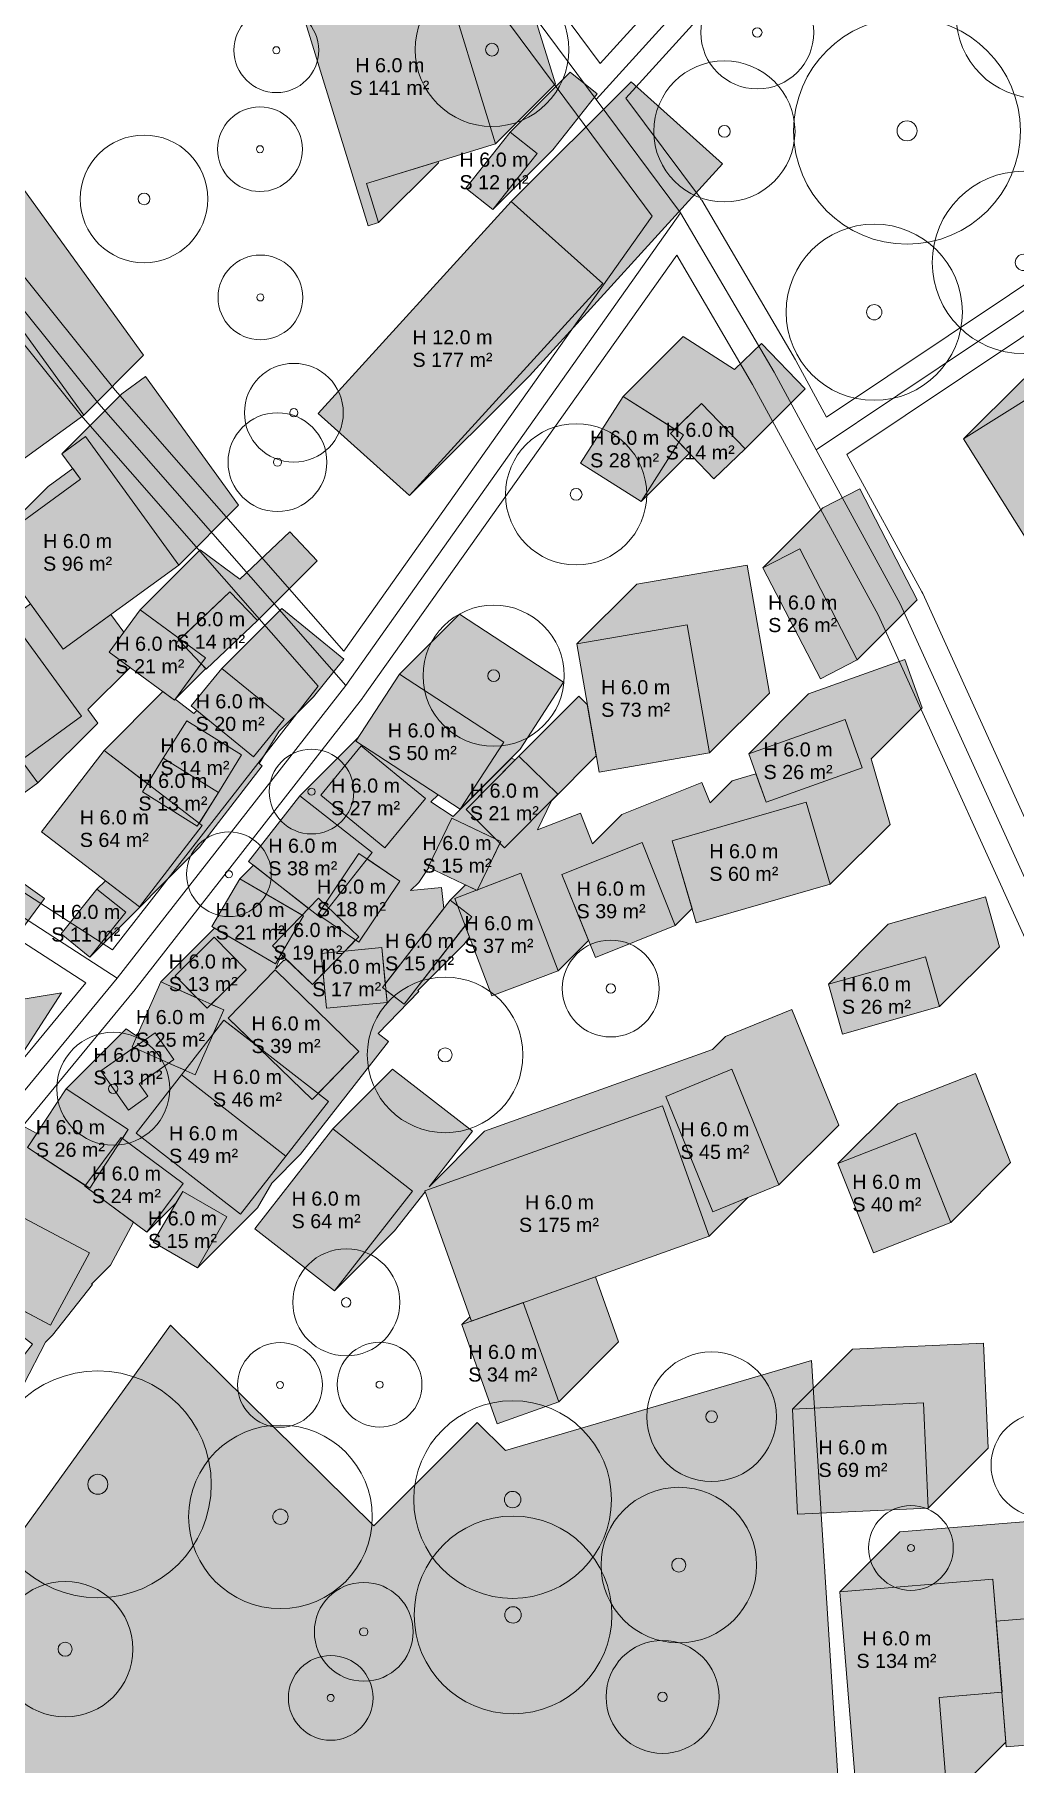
# Model space of a CAD drawing. Header units: metres. Extents: x -4 to 969, y -5 to 964.
# Drawn here: x 183 to 252.4, y 484.3 to 606.7 of the extents above; entities that cross this region are included whole.
import ezdxf

# ---------------------------------------------------------------- set-up
doc = ezdxf.new("R2010")
doc.units = ezdxf.units.M
doc.header["$MEASUREMENT"] = 0
for name, color, linetype, lineweight, true_color in [('TPX_BUILDING_AREAS_TEXT', 7, 'CONTINUOUS', 0, 0x000000), ('TPX_BUILDING_HEIGHTS_TEXT', 7, 'CONTINUOUS', 0, 0x000000), ('TPX_BUILDINGS', 7, 'CONTINUOUS', 0, 0x000000), ('TPX_BUILDINGS_HATCH', 7, 'CONTINUOUS', 0, 0xf0f0f0), ('TPX_BUILDINGS_SHADOWS_HATCH', 7, 'CONTINUOUS', 0, 0x000000), ('TPX_BUILDINGS_SHADOWS_OUTLINES', 7, 'CONTINUOUS', 0, 0x000000), ('TPX_ROADS_AXES', 7, 'CONTINUOUS', 0, 0x323232), ('TPX_ROADS_CONTOURS', 7, 'CONTINUOUS', 0, 0x646464), ('TPX_VEGETATION_GREEN_SPACES', 7, 'CONTINUOUS', 0, 0x58ba48), ('TPX_VEGETATION_GREEN_SPACES_HATCH', 7, 'CONTINUOUS', 0, 0x58ba48), ('TPX_VEGETATION_TREES_INDIVIDUAL', 7, 'CONTINUOUS', 0, 0x136734)]:
    doc.layers.add(name, color=color, linetype=linetype, lineweight=lineweight, true_color=true_color)
doc.styles.add('TPX_TEXTE', font='arial.ttf')

# ---------------------------------------------------------------- blocks, each defined once
blk = doc.blocks.new('TREETR005_CR065')
at = {"layer": 'TPX_VEGETATION_TREES_INDIVIDUAL'}
for radius in [6.5, 0.542]:
    blk.add_circle((0, 0, 0.04), radius, dxfattribs=at)
blk = doc.blocks.new('TREETR007_CR080')
at = {"layer": 'TPX_VEGETATION_TREES_INDIVIDUAL'}
for radius in [8.03, 0.708]:
    blk.add_circle((0, 0, 0.04), radius, dxfattribs=at)
blk = doc.blocks.new('TREETR003_CR040')
at = {"layer": 'TPX_VEGETATION_TREES_INDIVIDUAL'}
for radius in [4, 0.333]:
    blk.add_circle((0, 0, 0.04), radius, dxfattribs=at)
blk = doc.blocks.new('TREETR004_CR046')
at = {"layer": 'TPX_VEGETATION_TREES_INDIVIDUAL'}
for radius in [4.59, 0.417]:
    blk.add_circle((0, 0, 0.04), radius, dxfattribs=at)
blk = doc.blocks.new('TREETR006_CR059')
at = {"layer": 'TPX_VEGETATION_TREES_INDIVIDUAL'}
for radius in [5.9, 0.583]:
    blk.add_circle((0, 0, 0.04), radius, dxfattribs=at)
blk = doc.blocks.new('TREETR003_CR030')
at = {"layer": 'TPX_VEGETATION_TREES_INDIVIDUAL'}
for radius in [3, 0.25]:
    blk.add_circle((0, 0, 0.04), radius, dxfattribs=at)
blk = doc.blocks.new('TREETR003_CR034')
at = {"layer": 'TPX_VEGETATION_TREES_INDIVIDUAL'}
for radius in [3.43, 0.333]:
    blk.add_circle((0, 0, 0.04), radius, dxfattribs=at)
blk = doc.blocks.new('TREETR003_CR038')
at = {"layer": 'TPX_VEGETATION_TREES_INDIVIDUAL'}
for radius in [3.79, 0.333]:
    blk.add_circle((0, 0, 0.04), radius, dxfattribs=at)
blk = doc.blocks.new('TREETR004_CR037')
at = {"layer": 'TPX_VEGETATION_TREES_INDIVIDUAL'}
for radius in [3.71, 0.375]:
    blk.add_circle((0, 0, 0.04), radius, dxfattribs=at)
blk = doc.blocks.new('TREETR005_CR048')
at = {"layer": 'TPX_VEGETATION_TREES_INDIVIDUAL'}
for radius in [4.8, 0.5]:
    blk.add_circle((0, 0, 0.04), radius, dxfattribs=at)
blk = doc.blocks.new('TREETR003_CR035')
at = {"layer": 'TPX_VEGETATION_TREES_INDIVIDUAL'}
for radius in [3.5, 0.292]:
    blk.add_circle((0, 0, 0.04), radius, dxfattribs=at)
blk = doc.blocks.new('TREETR005_CR062')
at = {"layer": 'TPX_VEGETATION_TREES_INDIVIDUAL'}
for radius in [6.24, 0.542]:
    blk.add_circle((0, 0, 0.04), radius, dxfattribs=at)
blk = doc.blocks.new('TREETR006_CR070')
at = {"layer": 'TPX_VEGETATION_TREES_INDIVIDUAL'}
for radius in [7, 0.583]:
    blk.add_circle((0, 0, 0.04), radius, dxfattribs=at)
blk = doc.blocks.new('TREETR006_CR065')
at = {"layer": 'TPX_VEGETATION_TREES_INDIVIDUAL'}
for radius in [6.46, 0.583]:
    blk.add_circle((0, 0, 0.04), radius, dxfattribs=at)
blk = doc.blocks.new('TREETR005_CR054')
at = {"layer": 'TPX_VEGETATION_TREES_INDIVIDUAL'}
for radius in [5.44, 0.458]:
    blk.add_circle((0, 0, 0.04), radius, dxfattribs=at)
blk = doc.blocks.new('TREETR005_CR055')
at = {"layer": 'TPX_VEGETATION_TREES_INDIVIDUAL'}
for radius in [5.51, 0.5]:
    blk.add_circle((0, 0, 0.04), radius, dxfattribs=at)
blk = doc.blocks.new('TREETR004_CR050')
at = {"layer": 'TPX_VEGETATION_TREES_INDIVIDUAL'}
for radius in [5, 0.417]:
    blk.add_circle((0, 0, 0.04), radius, dxfattribs=at)
blk = doc.blocks.new('TREETR004_CR045')
at = {"layer": 'TPX_VEGETATION_TREES_INDIVIDUAL'}
for radius in [4.52, 0.417]:
    blk.add_circle((0, 0, 0.04), radius, dxfattribs=at)

msp = doc.modelspace()

# ---------------------------------------------------------------- hatches: boundary and pattern name
at = {"layer": 'TPX_BUILDINGS_HATCH'}
for points in [[(211.72, 611.86), (201.84, 608.82), (206.64, 593.18), (207.39, 593.41), (206.54, 596.18), (215.67, 598.99), (211.72, 611.86)], [(216.71, 599.82), (213.57, 595.85), (215.48, 594.33), (218.63, 598.3), (216.71, 599.82)], [(216.79, 594.91), (203.11, 579.89), (209.59, 574.08), (223.27, 589.1), (216.79, 594.91)], [(177.45, 592.29), (167.5, 585.08), (172.16, 578.66), (173.81, 579.86), (178.22, 573.77), (186.51, 579.78), (177.45, 592.29)], [(261.64, 586.11), (248.81, 578.09), (256.15, 566.38), (268.98, 574.54), (261.64, 586.11)], [(224.7, 581.09), (221.7, 576.37), (225.98, 573.66), (228.98, 578.38), (224.7, 581.09)], [(230.26, 580.59), (228.05, 578.47), (231.14, 575.27), (233.34, 577.38), (230.26, 580.59)], [(186.28, 575.23), (179.76, 570.48), (185.06, 563.2), (193.24, 569.15), (186.64, 578.26), (184.96, 577.04), (186.28, 575.23)], [(237.22, 570.31), (234.61, 568.96), (238.69, 561.1), (241.29, 562.44), (237.22, 570.31)], [(196.86, 567.26), (193.25, 563.82), (195.19, 561.78), (198.81, 565.22), (196.86, 567.26)], [(190.51, 565.97), (188.32, 562.98), (192.93, 559.59), (195.13, 562.58), (190.51, 565.97)], [(181.86, 564.61), (171.77, 557.27), (177.43, 549.48), (183.25, 553.72), (182.07, 555.34), (186.34, 558.45), (181.86, 564.61)], [(229.25, 564.91), (221.42, 563.56), (223, 554.49), (230.83, 555.84), (229.25, 564.91)], [(196.29, 561.83), (194.11, 559.17), (198.54, 555.57), (200.7, 558.24), (196.29, 561.83)], [(208.87, 561.42), (205.77, 556.67), (213.17, 551.86), (216.25, 556.61), (208.87, 561.42)], [(193.8, 558.12), (192.14, 555.46), (196.05, 553.04), (197.69, 555.7), (193.8, 558.12)], [(240.42, 558.22), (233.6, 555.78), (234.83, 552.35), (241.64, 554.79), (240.42, 558.22)], [(187.95, 556.02), (183.52, 550.26), (190.46, 544.93), (194.89, 550.69), (187.95, 556.02)], [(206.15, 556.35), (203.29, 552.84), (207.84, 549.11), (210.71, 552.62), (206.15, 556.35)], [(192.14, 555.46), (190.66, 553.08), (194.55, 550.65), (196.05, 553.04), (192.14, 555.46)], [(217.33, 555.62), (213.58, 551.83), (216.31, 549.13), (220.08, 552.91), (217.33, 555.62)], [(201.81, 552.8), (198.17, 548.15), (203.3, 544.15), (206.93, 548.8), (201.81, 552.8)], [(237.68, 552.35), (228.19, 549.62), (229.88, 543.81), (239.38, 546.54), (237.68, 552.35)], [(212.57, 551.23), (210.91, 547.75), (214.38, 546.09), (216.04, 549.57), (212.57, 551.23)], [(205.99, 548.72), (203.08, 544.39), (206, 542.43), (208.9, 546.76), (205.99, 548.72)], [(226.05, 549.5), (220.37, 547.24), (222.74, 541.35), (228.39, 543.62), (226.05, 549.5)], [(197.56, 546.93), (195.58, 543.54), (200.09, 540.9), (202.07, 544.3), (197.56, 546.93)], [(217.46, 547.33), (212.78, 545.52), (215.42, 538.64), (220.11, 540.41), (217.46, 547.33)], [(187.44, 546.18), (184.91, 543.03), (186.93, 541.37), (189.48, 544.55), (187.44, 546.18)], [(203.13, 545.56), (199.87, 542.18), (202.7, 539.43), (205.98, 542.82), (203.13, 545.56)], [(212.46, 545.41), (207.66, 539.23), (209.19, 538.04), (214, 544.22), (212.46, 545.41)], [(195.75, 542.78), (192.98, 540.06), (195.26, 537.76), (198.02, 540.47), (195.75, 542.78)], [(207.61, 542.07), (203.33, 541.64), (203.71, 537.75), (207.99, 538.17), (207.61, 542.07)], [(246.11, 541.4), (239.24, 539.46), (240.24, 535.91), (247.11, 537.87), (246.11, 541.4)], [(200.06, 540.47), (196.74, 537.06), (202.68, 531.29), (206, 534.69), (200.06, 540.47)], [(191.98, 539.63), (189.93, 535.01), (194.4, 533.04), (196.43, 537.64), (191.98, 539.63)], [(196.44, 536.91), (193.43, 533.03), (200.83, 527.28), (203.84, 531.16), (196.44, 536.91)], [(191.56, 536.02), (187.71, 533.33), (189.67, 530.54), (191.06, 531.52), (190.43, 532.41), (192.88, 534.13), (191.56, 536.02)], [(193.43, 533.03), (190.22, 528.91), (197.62, 523.17), (200.83, 527.28), (193.43, 533.03)], [(232.41, 533.43), (227.72, 531.51), (231.05, 523.34), (235.74, 525.24), (232.41, 533.43)], [(185.26, 532.05), (182.53, 527.89), (186.93, 525), (189.66, 529.16), (185.26, 532.05)], [(227.49, 530.84), (210.66, 524.81), (213.96, 515.58), (230.81, 521.61), (227.49, 530.84)], [(204.14, 529.21), (198.62, 522.14), (204.27, 517.73), (209.79, 524.8), (204.14, 529.21)], [(189.15, 528.6), (186.59, 525.16), (190.98, 521.89), (193.55, 525.34), (189.15, 528.6)], [(245.4, 528.9), (239.92, 526.75), (242.44, 520.43), (247.91, 522.58), (245.4, 528.9)], [(177.55, 525.39), (174.8, 520.27), (184.16, 515.31), (186.91, 520.43), (177.55, 525.39)], [(193.52, 524.78), (191.42, 521.18), (194.56, 519.36), (196.65, 522.99), (193.52, 524.78)], [(217.63, 516.9), (213.28, 515.34), (215.79, 508.32), (220.15, 509.88), (217.63, 516.9)], [(245.97, 509.8), (236.7, 509.35), (237.05, 501.91), (246.32, 502.35), (245.97, 509.8)], [(250.88, 497.3), (240.05, 496.41), (241.3, 481.1), (247.68, 481.63), (247.08, 488.94), (251.54, 489.3), (250.88, 497.3)], [(262.05, 495.23), (251.13, 494.33), (251.84, 485.43), (262.77, 486.33), (262.05, 495.23)]]:
    msp.add_hatch(color=256, dxfattribs=at).paths.add_polyline_path(points)
at = {"layer": 'TPX_BUILDINGS_SHADOWS_HATCH'}
for points in [[(206.08, 613.06), (201.84, 608.82), (211.72, 611.86), (215.67, 598.99), (219.92, 603.23), (217.85, 609.95), (213.71, 615.41), (206.08, 613.06)], [(218.63, 598.3), (215.48, 594.33), (219.72, 598.57), (222.87, 602.54), (220.95, 604.06), (216.71, 599.82), (218.63, 598.3)], [(217.66, 582.94), (209.59, 574.08), (218.07, 582.56), (231.75, 597.58), (225.28, 603.39), (216.79, 594.91), (223.27, 589.1), (217.66, 582.94)], [(156.95, 588.69), (152.7, 584.44), (161.54, 590.86), (166.35, 584.24), (157.51, 577.83), (157.48, 577.87), (157.08, 577.47), (161.56, 580.72), (166.98, 584.66), (172.12, 577.61), (166.69, 573.66), (162.24, 570.42), (172.31, 577.74), (177.02, 571.26), (181.26, 575.51), (181.04, 575.81), (178.22, 573.77), (173.81, 579.86), (172.16, 578.66), (167.52, 585.05), (167.18, 584.81), (162.76, 590.87), (167.45, 594.28), (171.2, 589.13), (167.61, 594.22), (173.06, 598.05), (177.22, 592.12), (177.45, 592.29), (186.51, 579.78), (190.75, 584.03), (181.69, 596.53), (181.46, 596.36), (177.3, 602.29), (171.86, 598.46), (171.79, 598.39), (171.69, 598.53), (167, 595.12), (166.29, 594.41), (165.79, 595.1), (156.95, 588.69)], [(210.86, 597.51), (206.54, 596.18), (207.39, 593.41), (211.63, 597.65), (211.6, 597.74), (210.86, 597.51)], [(253.06, 582.33), (248.81, 578.09), (261.64, 586.11), (268.98, 574.54), (273.23, 578.78), (265.88, 590.35), (253.06, 582.33)], [(228.95, 585.33), (224.7, 581.09), (228.36, 578.77), (230.26, 580.59), (233.34, 577.38), (237.59, 581.63), (234.5, 584.84), (232.6, 583.01), (228.95, 585.33)], [(189.21, 581.28), (184.96, 577.04), (186.64, 578.26), (193.24, 569.15), (197.48, 573.4), (190.88, 582.5), (189.21, 581.28)], [(228.65, 577.85), (225.98, 573.66), (229.4, 577.07), (228.65, 577.85)], [(184, 574.72), (179.76, 570.48), (186.28, 575.23), (185.73, 575.98), (184, 574.72)], [(238.86, 573.2), (234.61, 568.96), (237.22, 570.31), (241.29, 562.44), (245.53, 566.69), (241.46, 574.55), (238.86, 573.2)], [(194.76, 570.22), (190.51, 565.97), (193.33, 563.9), (196.86, 567.26), (198.81, 565.22), (203.05, 569.46), (201.1, 571.5), (197.57, 568.15), (194.76, 570.22)], [(225.67, 567.8), (221.42, 563.56), (229.25, 564.91), (230.83, 555.84), (235.07, 560.08), (233.49, 569.15), (225.67, 567.8)], [(176.01, 561.52), (171.77, 557.27), (181.86, 564.61), (186.34, 558.45), (182.07, 555.34), (183.25, 553.72), (187.5, 557.96), (186.8, 558.91), (189.79, 561.9), (188.32, 562.98), (189.35, 564.39), (188.43, 565.65), (185.06, 563.2), (182.73, 566.4), (176.01, 561.52)], [(189.48, 544.55), (186.93, 541.37), (191.17, 545.61), (191.26, 545.72), (194.71, 549.17), (199.14, 554.93), (198.93, 555.1), (200.35, 557.38), (202.78, 559.81), (204.94, 562.48), (200.53, 566.07), (196.29, 561.83), (200.7, 558.24), (198.54, 555.57), (194.52, 558.84), (194.31, 558.64), (192.99, 559.65), (195.16, 561.82), (194.83, 562.16), (192.93, 559.59), (192.11, 560.19), (187.95, 556.02), (191.02, 553.66), (192.14, 555.46), (193.8, 558.12), (197.69, 555.7), (196.05, 553.04), (194.68, 550.85), (194.89, 550.69), (190.46, 544.93), (188.04, 546.79), (187.44, 546.18), (189.48, 544.55)], [(213.11, 565.67), (208.87, 561.42), (216.25, 556.61), (213.17, 551.86), (217.41, 556.1), (220.49, 560.86), (213.11, 565.67)], [(215.08, 547.56), (214.4, 546.15), (217.46, 547.33), (220.11, 540.41), (222.26, 542.56), (220.37, 547.24), (226.05, 549.5), (228.39, 543.62), (229.59, 544.82), (228.19, 549.62), (237.68, 552.35), (239.38, 546.54), (243.62, 550.78), (242.27, 555.42), (245.88, 559.04), (244.66, 562.46), (237.84, 560.02), (233.6, 555.78), (240.42, 558.22), (241.64, 554.79), (234.83, 552.35), (234.11, 554.35), (232.43, 553.87), (230.87, 552.3), (230.29, 553.74), (224.62, 551.48), (222.54, 549.4), (221.7, 551.57), (218.65, 550.39), (219.64, 552.46), (222.8, 555.63), (222.17, 559.27), (221.57, 559.86), (217.33, 555.62), (220.08, 552.91), (216.31, 549.13), (215.98, 549.45), (215.08, 547.56)], [(179.06, 548.86), (174.82, 544.62), (179.48, 541.29), (176.76, 537.6), (181.01, 541.85), (183.72, 545.54), (179.06, 548.86)], [(198.52, 547.88), (197.56, 546.93), (201.97, 544.36), (202.42, 544.83), (198.52, 547.88)], [(213.54, 546.49), (212.46, 545.41), (212.97, 545.02), (212.78, 545.52), (214.32, 546.12), (213.54, 546.49)], [(243.48, 543.7), (239.24, 539.46), (246.11, 541.4), (247.11, 537.87), (251.35, 542.11), (250.36, 545.65), (243.48, 543.7)], [(189.51, 536.3), (185.26, 532.05), (189.66, 529.16), (189.25, 528.53), (193.55, 525.34), (190.98, 521.89), (193.03, 523.94), (193.52, 524.78), (196.65, 522.99), (194.56, 519.36), (198.81, 523.61), (199.82, 525.36), (201.86, 527.41), (205.07, 531.52), (208.08, 535.4), (207.35, 535.97), (210.24, 538.93), (210.16, 539.01), (213.43, 542.28), (213.83, 542.79), (213.52, 543.6), (209.19, 538.04), (207.91, 539.04), (207.99, 538.17), (203.71, 537.75), (203.47, 540.23), (202.7, 539.43), (200.83, 541.24), (200.72, 541.13), (200.69, 541.15), (200.08, 540.55), (200.36, 541.17), (200.63, 541.44), (200.49, 541.58), (200.09, 540.9), (195.78, 543.42), (191.98, 539.63), (194.54, 538.48), (192.98, 540.06), (195.75, 542.78), (198.02, 540.47), (195.54, 538.03), (196.43, 537.64), (195.66, 535.9), (196.44, 536.91), (198.71, 535.14), (196.74, 537.06), (200.06, 540.47), (206, 534.69), (203.11, 531.72), (203.84, 531.16), (200.83, 527.28), (197.62, 523.17), (190.22, 528.91), (193.43, 533.03), (193.69, 533.36), (192.51, 533.87), (190.43, 532.41), (191.06, 531.52), (189.67, 530.54), (187.71, 533.33), (190.04, 534.96), (189.93, 535.01), (190.36, 535.98), (190.21, 535.83), (189.51, 536.3)], [(208.38, 533.45), (204.14, 529.21), (209.79, 524.8), (204.27, 517.73), (208.51, 521.98), (210.68, 524.75), (210.66, 524.81), (227.49, 530.84), (230.81, 521.61), (233.54, 524.35), (231.05, 523.34), (227.72, 531.51), (232.41, 533.43), (235.74, 525.24), (239.99, 529.48), (236.66, 537.67), (231.96, 535.75), (231.04, 534.83), (214.9, 529.05), (210.96, 525.11), (214.04, 529.05), (208.38, 533.45)], [(244.17, 530.99), (239.92, 526.75), (245.4, 528.9), (247.91, 522.58), (252.15, 526.82), (249.65, 533.14), (244.17, 530.99)], [(175.95, 519.66), (175.78, 519.49), (182.87, 513.95), (180.06, 510.34), (177.38, 512.43), (177.08, 511.91), (179.88, 510.48), (178.03, 506.88), (182.27, 511.12), (183.8, 514.09), (184.3, 514.59), (187.12, 518.19), (187.07, 518.22), (188.4, 519.55), (190.03, 522.59), (186.59, 525.16), (186.62, 525.2), (182.53, 527.89), (183.19, 528.89), (181.8, 529.63), (177.55, 525.39), (186.91, 520.43), (184.16, 515.31), (175.95, 519.66)], [(213.84, 515.9), (213.28, 515.34), (217.63, 516.9), (220.15, 509.88), (224.39, 514.12), (222.74, 518.73), (213.96, 515.58), (213.84, 515.9)], [(240.94, 513.6), (236.7, 509.35), (245.97, 509.8), (246.32, 502.35), (250.56, 506.59), (250.22, 514.04), (240.94, 513.6)], [(244.3, 500.66), (240.05, 496.41), (250.88, 497.3), (251.36, 491.52), (251.13, 494.33), (262.05, 495.23), (262.77, 486.33), (267.01, 490.57), (266.29, 499.47), (255.37, 498.58), (255.37, 498.57), (255.12, 501.54), (244.3, 500.66)], [(251.53, 489.3), (247.08, 488.94), (247.68, 481.63), (251.82, 485.76), (251.53, 489.3)]]:
    msp.add_hatch(color=256, dxfattribs=at).paths.add_polyline_path(points)
h = msp.add_hatch(color=256, dxfattribs=at)
h.paths.add_polyline_path([(141.92, 562.68), (137.68, 558.44), (143.15, 562.09), (147.37, 555.84), (141.92, 552.2), (143.03, 543.98), (144.02, 544.97), (142.14, 551.47), (146.76, 552.79), (148.78, 545.77), (147.16, 545.31), (144.16, 542.31), (150.92, 545.45), (153.68, 539.56), (151.99, 538.77), (150.08, 536.87), (155.08, 537.69), (156.25, 530.58), (151.87, 529.86), (157.72, 530.5), (157.71, 530.59), (163.89, 531.35), (164.31, 527.99), (164.17, 527.98), (166.07, 525.27), (161.65, 522.17), (159.56, 525.14), (163.5, 527.89), (162.15, 527.73), (159.65, 525.23), (158.54, 524.21), (154.3, 519.97), (158.34, 523.66), (159.77, 522.11), (160.76, 523.01), (164.64, 518.75), (165.23, 519.34), (163.93, 520.81), (173.26, 529.02), (173.9, 528.29), (173.64, 529.87), (172.04, 528.46), (173.62, 530.04), (173.07, 533.35), (180.7, 534.6), (176.6, 528.28), (174.25, 527.9), (175.71, 526.24), (179.95, 530.49), (179.42, 531.1), (180.85, 532.52), (184.94, 538.84), (177.32, 537.59), (175.47, 535.74), (173.51, 536.27), (171.74, 534.51), (170.65, 535.34), (168.44, 533.12), (168.13, 535.6), (167.75, 535.55), (168.31, 536.1), (167.24, 542.55), (162.81, 541.48), (161.58, 546.62), (166.74, 547.85), (167.97, 542.72), (172.21, 546.96), (170.98, 552.09), (165.82, 550.86), (165.81, 550.85), (165.68, 551.42), (162.44, 550.68), (164.2, 552.44), (161.49, 556.9), (158.98, 555.36), (161.38, 557.76), (159.33, 562.14), (157.84, 561.45), (153.64, 558.39), (151.45, 556.2), (155.09, 557.9), (157.14, 553.52), (156.42, 553.18), (153.76, 550.52), (157.25, 552.65), (159.96, 548.19), (158.77, 547.47), (157.6, 546.3), (161.44, 547.18), (162.97, 540.56), (159.13, 539.68), (158.63, 541.82), (155.41, 541.29), (157.93, 543.81), (156.78, 546.25), (156.48, 546.07), (154.47, 549.37), (150.57, 547.56), (153.03, 550.02), (151, 557.03), (147.59, 556.06), (151.46, 559.93), (147.91, 564.81), (157.56, 571.84), (162.6, 564.91), (164.69, 567), (162.22, 570.4), (159.37, 574.32), (152.15, 569.06), (148.21, 565.12), (147.39, 566.33), (141.92, 562.68)])
h.paths.add_polyline_path([(156.14, 538.07), (158.69, 538.51), (159.93, 531.47), (157.38, 531.02), (156.14, 538.07)], flags=16)
h.paths.add_polyline_path([(159.25, 538.37), (162.88, 538.97), (164.06, 531.86), (160.42, 531.27), (159.25, 538.37)], flags=16)
h.paths.add_polyline_path([(164.77, 528.97), (166.41, 531.09), (168.57, 529.45), (169.27, 532.03), (172.69, 531.1), (171.93, 528.35), (171.91, 528.35), (168.17, 525.06), (167.56, 524.44), (166.45, 525.66), (167.6, 526.8), (164.77, 528.97)], flags=16)
h = msp.add_hatch(color=256, dxfattribs=at)
h.paths.add_polyline_path([(205.95, 556.94), (201.81, 552.8), (206.93, 548.8), (206.57, 548.33), (208.9, 546.76), (206, 542.43), (205.76, 542.59), (205, 541.81), (207.61, 542.07), (207.86, 539.49), (212, 544.82), (211.85, 546.31), (209.66, 546.09), (210.24, 546.67), (210.95, 547.73), (210.91, 547.75), (212.57, 551.23), (215.69, 549.74), (213.58, 551.83), (217.06, 555.35), (216.81, 555.47), (212.66, 551.33), (211.1, 552.38), (211.6, 552.88), (205.77, 556.67), (205.95, 556.94)])
h.paths.add_polyline_path([(203.29, 552.84), (206.15, 556.35), (210.71, 552.62), (207.84, 549.11), (203.29, 552.84)], flags=16)
at = {"layer": 'TPX_VEGETATION_GREEN_SPACES_HATCH'}
msp.add_hatch(color=256, dxfattribs=at).paths.add_polyline_path([(145.57, 452.92), (128.62, 439.12), (129.12, 437.22), (171.32, 451.96), (203.15, 459.64), (209.53, 447.73), (215.9, 435.81), (240.26, 439.2), (238.23, 447.81), (226.22, 446.12), (221.84, 461.02), (213.83, 461), (211.14, 468.62), (241.16, 472.69), (240.14, 479.64), (238.8, 500.8), (238.05, 512.79), (216.37, 506.43), (214.36, 508.41), (207.05, 501.1), (192.66, 515.31), (170.39, 484.42), (175.07, 479.79), (170.08, 474.47), (167.74, 476.45), (159.15, 465.68), (148.78, 456.72), (145.57, 452.92)])

# ---------------------------------------------------------------- linework, layer by layer
at = {"layer": 'TPX_BUILDINGS', "elevation": 0.04}
for points in [[(211.72, 611.86), (201.84, 608.82), (206.64, 593.18), (207.39, 593.41), (206.54, 596.18), (215.67, 598.99)], [(216.71, 599.82), (213.57, 595.85), (215.48, 594.33), (218.63, 598.3)], [(216.79, 594.91), (203.11, 579.89), (209.59, 574.08), (223.27, 589.1)], [(177.45, 592.29), (167.5, 585.08), (172.16, 578.66), (173.81, 579.86), (178.22, 573.77), (186.51, 579.78)], [(261.64, 586.11), (248.81, 578.09), (256.15, 566.38), (268.98, 574.54)], [(224.7, 581.09), (221.7, 576.37), (225.98, 573.66), (228.98, 578.38)], [(230.26, 580.59), (228.05, 578.47), (231.14, 575.27), (233.34, 577.38)], [(186.28, 575.23), (179.76, 570.48), (185.06, 563.2), (193.24, 569.15), (186.64, 578.26), (184.96, 577.04)], [(237.22, 570.31), (234.61, 568.96), (238.69, 561.1), (241.29, 562.44)], [(196.86, 567.26), (193.25, 563.82), (195.19, 561.78), (198.81, 565.22)], [(190.51, 565.97), (188.32, 562.98), (192.93, 559.59), (195.13, 562.58)], [(181.86, 564.61), (171.77, 557.27), (177.43, 549.48), (183.25, 553.72), (182.07, 555.34), (186.34, 558.45)], [(229.25, 564.91), (221.42, 563.56), (223, 554.49), (230.83, 555.84)], [(196.29, 561.83), (194.11, 559.17), (198.54, 555.57), (200.7, 558.24)], [(208.87, 561.42), (205.77, 556.67), (213.17, 551.86), (216.25, 556.61)], [(193.8, 558.12), (192.14, 555.46), (196.05, 553.04), (197.69, 555.7)], [(240.42, 558.22), (233.6, 555.78), (234.83, 552.35), (241.64, 554.79)], [(187.95, 556.02), (183.52, 550.26), (190.46, 544.93), (194.89, 550.69)], [(206.15, 556.35), (203.29, 552.84), (207.84, 549.11), (210.71, 552.62)], [(192.14, 555.46), (190.66, 553.08), (194.55, 550.65), (196.05, 553.04)], [(217.33, 555.62), (213.58, 551.83), (216.31, 549.13), (220.08, 552.91)], [(201.81, 552.8), (198.17, 548.15), (203.3, 544.15), (206.93, 548.8)], [(237.68, 552.35), (228.19, 549.62), (229.88, 543.81), (239.38, 546.54)], [(212.57, 551.23), (210.91, 547.75), (214.38, 546.09), (216.04, 549.57)], [(205.99, 548.72), (203.08, 544.39), (206, 542.43), (208.9, 546.76)], [(226.05, 549.5), (220.37, 547.24), (222.74, 541.35), (228.39, 543.62)], [(197.56, 546.93), (195.58, 543.54), (200.09, 540.9), (202.07, 544.3)], [(217.46, 547.33), (212.78, 545.52), (215.42, 538.64), (220.11, 540.41)], [(187.44, 546.18), (184.91, 543.03), (186.93, 541.37), (189.48, 544.55)], [(203.13, 545.56), (199.87, 542.18), (202.7, 539.43), (205.98, 542.82)], [(212.46, 545.41), (207.66, 539.23), (209.19, 538.04), (214, 544.22)], [(195.75, 542.78), (192.98, 540.06), (195.26, 537.76), (198.02, 540.47)], [(207.61, 542.07), (203.33, 541.64), (203.71, 537.75), (207.99, 538.17)], [(246.11, 541.4), (239.24, 539.46), (240.24, 535.91), (247.11, 537.87)], [(200.06, 540.47), (196.74, 537.06), (202.68, 531.29), (206, 534.69)], [(191.98, 539.63), (189.93, 535.01), (194.4, 533.04), (196.43, 537.64)], [(196.44, 536.91), (193.43, 533.03), (200.83, 527.28), (203.84, 531.16)], [(191.56, 536.02), (187.71, 533.33), (189.67, 530.54), (191.06, 531.52), (190.43, 532.41), (192.88, 534.13)], [(193.43, 533.03), (190.22, 528.91), (197.62, 523.17), (200.83, 527.28)], [(232.41, 533.43), (227.72, 531.51), (231.05, 523.34), (235.74, 525.24)], [(185.26, 532.05), (182.53, 527.89), (186.93, 525), (189.66, 529.16)], [(227.49, 530.84), (210.66, 524.81), (213.96, 515.58), (230.81, 521.61)], [(204.14, 529.21), (198.62, 522.14), (204.27, 517.73), (209.79, 524.8)], [(189.15, 528.6), (186.59, 525.16), (190.98, 521.89), (193.55, 525.34)], [(245.4, 528.9), (239.92, 526.75), (242.44, 520.43), (247.91, 522.58)], [(177.55, 525.39), (174.8, 520.27), (184.16, 515.31), (186.91, 520.43)], [(193.52, 524.78), (191.42, 521.18), (194.56, 519.36), (196.65, 522.99)], [(217.63, 516.9), (213.28, 515.34), (215.79, 508.32), (220.15, 509.88)], [(245.97, 509.8), (236.7, 509.35), (237.05, 501.91), (246.32, 502.35)], [(250.88, 497.3), (240.05, 496.41), (241.3, 481.1), (247.68, 481.63), (247.08, 488.94), (251.54, 489.3)], [(262.05, 495.23), (251.13, 494.33), (251.84, 485.43), (262.77, 486.33)]]:
    msp.add_lwpolyline(points, close=True, dxfattribs=at)
at = {"layer": 'TPX_BUILDINGS_SHADOWS_OUTLINES', "elevation": 0.04}
for points in [[(206.08, 613.06), (201.84, 608.82), (211.72, 611.86), (215.67, 598.99), (219.92, 603.23), (217.85, 609.95), (213.71, 615.41)], [(218.63, 598.3), (215.48, 594.33), (219.72, 598.57), (222.87, 602.54), (220.95, 604.06), (216.71, 599.82)], [(217.66, 582.94), (209.59, 574.08), (218.07, 582.56), (231.75, 597.58), (225.28, 603.39), (216.79, 594.91), (223.27, 589.1)], [(210.86, 597.51), (206.54, 596.18), (207.39, 593.41), (211.63, 597.65), (211.6, 597.74)], [(253.06, 582.33), (248.81, 578.09), (261.64, 586.11), (268.98, 574.54), (273.23, 578.78), (265.88, 590.35)], [(228.95, 585.33), (224.7, 581.09), (228.36, 578.77), (230.26, 580.59), (233.34, 577.38), (237.59, 581.63), (234.5, 584.84), (232.6, 583.01)], [(189.21, 581.28), (184.96, 577.04), (186.64, 578.26), (193.24, 569.15), (197.48, 573.4), (190.88, 582.5)], [(228.65, 577.85), (225.98, 573.66), (229.4, 577.07)], [(184, 574.72), (179.76, 570.48), (186.28, 575.23), (185.73, 575.98)], [(238.86, 573.2), (234.61, 568.96), (237.22, 570.31), (241.29, 562.44), (245.53, 566.69), (241.46, 574.55)], [(194.76, 570.22), (190.51, 565.97), (193.33, 563.9), (196.86, 567.26), (198.81, 565.22), (203.05, 569.46), (201.1, 571.5), (197.57, 568.15)], [(225.67, 567.8), (221.42, 563.56), (229.25, 564.91), (230.83, 555.84), (235.07, 560.08), (233.49, 569.15)], [(176.01, 561.52), (171.77, 557.27), (181.86, 564.61), (186.34, 558.45), (182.07, 555.34), (183.25, 553.72), (187.5, 557.96), (186.8, 558.91), (189.79, 561.9), (188.32, 562.98), (189.35, 564.39), (188.43, 565.65), (185.06, 563.2), (182.73, 566.4)], [(189.48, 544.55), (186.93, 541.37), (191.17, 545.61), (191.26, 545.72), (194.71, 549.17), (199.14, 554.93), (198.93, 555.1), (200.35, 557.38), (202.78, 559.81), (204.94, 562.48), (200.53, 566.07), (196.29, 561.83), (200.7, 558.24), (198.54, 555.57), (194.52, 558.84), (194.31, 558.64), (192.99, 559.65), (195.16, 561.82), (194.83, 562.16), (192.93, 559.59), (192.11, 560.19), (187.95, 556.02), (191.02, 553.66), (192.14, 555.46), (193.8, 558.12), (197.69, 555.7), (196.05, 553.04), (194.68, 550.85), (194.89, 550.69), (190.46, 544.93), (188.04, 546.79), (187.44, 546.18)], [(213.11, 565.67), (208.87, 561.42), (216.25, 556.61), (213.17, 551.86), (217.41, 556.1), (220.49, 560.86)], [(215.08, 547.56), (214.4, 546.15), (217.46, 547.33), (220.11, 540.41), (222.26, 542.56), (220.37, 547.24), (226.05, 549.5), (228.39, 543.62), (229.59, 544.82), (228.19, 549.62), (237.68, 552.35), (239.38, 546.54), (243.62, 550.78), (242.27, 555.42), (245.88, 559.04), (244.66, 562.46), (237.84, 560.02), (233.6, 555.78), (240.42, 558.22), (241.64, 554.79), (234.83, 552.35), (234.11, 554.35), (232.43, 553.87), (230.87, 552.3), (230.29, 553.74), (224.62, 551.48), (222.54, 549.4), (221.7, 551.57), (218.65, 550.39), (219.64, 552.46), (222.8, 555.63), (222.17, 559.27), (221.57, 559.86), (217.33, 555.62), (220.08, 552.91), (216.31, 549.13), (215.98, 549.45)], [(205.95, 556.94), (201.81, 552.8), (206.93, 548.8), (206.57, 548.33), (208.9, 546.76), (206, 542.43), (205.76, 542.59), (205, 541.81), (207.61, 542.07), (207.86, 539.49), (212, 544.82), (211.85, 546.31), (209.66, 546.09), (210.24, 546.67), (210.95, 547.73), (210.91, 547.75), (212.57, 551.23), (215.69, 549.74), (213.58, 551.83), (217.06, 555.35), (216.81, 555.47), (212.66, 551.33), (211.1, 552.38), (211.6, 552.88), (205.77, 556.67)], [(203.29, 552.84), (206.15, 556.35), (210.71, 552.62), (207.84, 549.11)], [(179.06, 548.86), (174.82, 544.62), (179.48, 541.29), (176.76, 537.6), (181.01, 541.85), (183.72, 545.54)], [(198.52, 547.88), (197.56, 546.93), (201.97, 544.36), (202.42, 544.83)], [(213.54, 546.49), (212.46, 545.41), (212.97, 545.02), (212.78, 545.52), (214.32, 546.12)], [(243.48, 543.7), (239.24, 539.46), (246.11, 541.4), (247.11, 537.87), (251.35, 542.11), (250.36, 545.65)], [(189.51, 536.3), (185.26, 532.05), (189.66, 529.16), (189.25, 528.53), (193.55, 525.34), (190.98, 521.89), (193.03, 523.94), (193.52, 524.78), (196.65, 522.99), (194.56, 519.36), (198.81, 523.61), (199.82, 525.36), (201.86, 527.41), (205.07, 531.52), (208.08, 535.4), (207.35, 535.97), (210.24, 538.93), (210.16, 539.01), (213.43, 542.28), (213.83, 542.79), (213.52, 543.6), (209.19, 538.04), (207.91, 539.04), (207.99, 538.17), (203.71, 537.75), (203.47, 540.23), (202.7, 539.43), (200.83, 541.24), (200.72, 541.13), (200.69, 541.15), (200.08, 540.55), (200.36, 541.17), (200.63, 541.44), (200.49, 541.58), (200.09, 540.9), (195.78, 543.42), (191.98, 539.63), (194.54, 538.48), (192.98, 540.06), (195.75, 542.78), (198.02, 540.47), (195.54, 538.03), (196.43, 537.64), (195.66, 535.9), (196.44, 536.91), (198.71, 535.14), (196.74, 537.06), (200.06, 540.47), (206, 534.69), (203.11, 531.72), (203.84, 531.16), (200.83, 527.28), (197.62, 523.17), (190.22, 528.91), (193.43, 533.03), (193.69, 533.36), (192.51, 533.87), (190.43, 532.41), (191.06, 531.52), (189.67, 530.54), (187.71, 533.33), (190.04, 534.96), (189.93, 535.01), (190.36, 535.98), (190.21, 535.83)], [(208.38, 533.45), (204.14, 529.21), (209.79, 524.8), (204.27, 517.73), (208.51, 521.98), (210.68, 524.75), (210.66, 524.81), (227.49, 530.84), (230.81, 521.61), (233.54, 524.35), (231.05, 523.34), (227.72, 531.51), (232.41, 533.43), (235.74, 525.24), (239.99, 529.48), (236.66, 537.67), (231.96, 535.75), (231.04, 534.83), (214.9, 529.05), (210.96, 525.11), (214.04, 529.05)], [(244.17, 530.99), (239.92, 526.75), (245.4, 528.9), (247.91, 522.58), (252.15, 526.82), (249.65, 533.14)], [(175.95, 519.66), (175.78, 519.49), (182.87, 513.95), (180.06, 510.34), (177.38, 512.43), (177.08, 511.91), (179.88, 510.48), (178.03, 506.88), (182.27, 511.12), (183.8, 514.09), (184.3, 514.59), (187.12, 518.19), (187.07, 518.22), (188.4, 519.55), (190.03, 522.59), (186.59, 525.16), (186.62, 525.2), (182.53, 527.89), (183.19, 528.89), (181.8, 529.63), (177.55, 525.39), (186.91, 520.43), (184.16, 515.31)], [(213.84, 515.9), (213.28, 515.34), (217.63, 516.9), (220.15, 509.88), (224.39, 514.12), (222.74, 518.73), (213.96, 515.58)], [(240.94, 513.6), (236.7, 509.35), (245.97, 509.8), (246.32, 502.35), (250.56, 506.59), (250.22, 514.04)], [(244.3, 500.66), (240.05, 496.41), (250.88, 497.3), (251.36, 491.52), (251.13, 494.33), (262.05, 495.23), (262.77, 486.33), (267.01, 490.57), (266.29, 499.47), (255.37, 498.58), (255.37, 498.57), (255.12, 501.54)], [(251.53, 489.3), (247.08, 488.94), (247.68, 481.63), (251.82, 485.76)]]:
    msp.add_lwpolyline(points, close=True, dxfattribs=at)
for points in [[(177.45, 592.29), (186.51, 579.78), (190.75, 584.03), (181.69, 596.53)], [(180.85, 532.52), (184.94, 538.84), (177.32, 537.59)]]:
    msp.add_lwpolyline(points, dxfattribs=at)
at = {"layer": 'TPX_ROADS_AXES', "elevation": 0.03}
for points in [[(228.77, 594.1), (222.8, 602.13), (202.8, 629.05), (189.02, 668.81), (186.16, 677.06)], [(205.06, 560.63), (187.59, 580.56), (156.34, 619.52), (153.65, 622.02)], [(239.4, 620.43), (222.8, 602.13)], [(130.86, 605.81), (156.92, 572.75), (176, 548.22), (188.88, 539.89)], [(279.24, 604.67), (261.52, 592.81), (238.38, 577.32)], [(228.77, 594.1), (205.06, 560.63)], [(264.57, 515.85), (257.03, 538.44), (244.32, 566.41), (238.38, 577.32), (235.4, 582.81), (228.77, 594.1)], [(205.06, 560.63), (188.88, 539.89)], [(188.88, 539.89), (151.96, 495.08)]]:
    msp.add_lwpolyline(points, dxfattribs=at)
at = {"layer": 'TPX_ROADS_CONTOURS', "elevation": 0.03}
for points in [[(238.29, 621.43), (223.09, 604.68), (204.36, 629.88)], [(201.39, 628), (221.4, 601.09), (226.77, 593.87), (204.94, 563.05), (188.74, 581.53), (157.51, 620.46)], [(260.68, 594.06), (239.12, 579.62), (236.93, 583.64), (236.91, 583.69), (230.28, 594.99), (230.2, 595.05), (230.18, 595.14), (224.91, 602.23), (240.51, 619.42)], [(113.94, 593.96), (120.89, 597.95), (120.92, 597.97), (130.51, 603.84), (155.74, 571.82), (174.81, 547.3), (175.18, 546.96), (186.65, 539.55), (150.8, 496.04), (150.47, 494.94), (151, 493.92), (152.1, 493.59), (153.12, 494.13), (190.04, 538.94), (190.06, 538.97), (206.24, 559.71), (206.28, 559.76), (228.5, 591.11), (233.87, 581.95), (236.84, 576.48), (242.76, 565.63), (255.4, 537.8)], [(258.62, 539.16), (245.92, 567.14), (245.86, 567.25), (240.56, 576.98), (261.06, 590.7)]]:
    msp.add_lwpolyline(points, dxfattribs=at)
msp.add_lwpolyline([(132.96, 605.57), (150.97, 619.98), (153.18, 620.4), (155.24, 618.49), (186.42, 579.62), (186.46, 579.57), (203.11, 560.57), (188.54, 541.9), (177.03, 549.34), (158.1, 573.67)], close=True, dxfattribs=at)
at = {"layer": 'TPX_VEGETATION_GREEN_SPACES', "elevation": 0}
msp.add_lwpolyline([(240.14, 479.64), (238.8, 500.8), (238.05, 512.79), (216.37, 506.43), (214.36, 508.41), (207.05, 501.1), (192.66, 515.31), (170.39, 484.42), (175.07, 479.79)], dxfattribs=at)

# ---------------------------------------------------------------- block references
at = {"layer": 'TPX_VEGETATION_TREES_INDIVIDUAL'}
for name, p in [('TREETR006_CR059', (254.18, 608.11, 0.04)), ('TREETR005_CR054', (215.42, 605.66, 0.04)), ('TREETR003_CR040', (234.21, 606.88, 0.04)), ('TREETR003_CR030', (200.15, 605.62, 0.04)), ('TREETR007_CR080', (244.81, 599.91, 0.04)), ('TREETR004_CR050', (231.88, 599.87, 0.04)), ('TREETR003_CR030', (198.99, 598.61, 0.04)), ('TREETR004_CR045', (190.78, 595.09, 0.04)), ('TREETR006_CR065', (253.06, 590.59, 0.04)), ('TREETR005_CR062', (242.49, 587.06, 0.04)), ('TREETR003_CR030', (199.02, 588.11, 0.04)), ('TREETR003_CR035', (201.39, 579.94, 0.04)), ('TREETR003_CR035', (200.23, 576.44, 0.04)), ('TREETR004_CR050', (221.38, 574.16, 0.04)), ('TREETR004_CR050', (215.54, 561.31, 0.04)), ('TREETR003_CR030', (202.64, 553.1, 0.04)), ('TREETR003_CR030', (196.79, 547.25, 0.04)), ('TREETR003_CR034', (223.83, 539.15, 0.04)), ('TREETR005_CR055', (212.1, 534.45, 0.04)), ('TREETR003_CR040', (188.6, 532.05, 0.04)), ('TREETR003_CR038', (205.1, 516.92, 0.04)), ('TREETR003_CR030', (200.41, 511.07, 0.04)), ('TREETR003_CR030', (207.46, 511.09, 0.04)), ('TREETR004_CR046', (230.97, 508.82, 0.04)), ('TREETR007_CR080', (187.51, 504.03, 0.04)), ('TREETR006_CR070', (216.88, 502.95, 0.04)), ('TREETR004_CR037', (254.47, 505.39, 0.04)), ('TREETR005_CR065', (200.44, 501.73, 0.04)), ('TREETR005_CR055', (228.65, 498.31, 0.04)), ('TREETR003_CR030', (245.09, 499.52, 0.04)), ('TREETR006_CR070', (216.91, 494.78, 0.04)), ('TREETR005_CR048', (185.19, 492.35, 0.04)), ('TREETR003_CR035', (206.34, 493.58, 0.04)), ('TREETR003_CR040', (227.5, 488.97, 0.04)), ('TREETR003_CR030', (204, 488.9, 0.04))]:
    msp.add_blockref(name, p, dxfattribs=at)

# ---------------------------------------------------------------- texts
at = {"layer": 'TPX_BUILDING_AREAS_TEXT', "style": 'TPX_TEXTE'}
for s, p in [('S 141 m²', (205.32, 602.46, 0.05)), ('S 12 m²', (213.12, 595.77, 0.05)), ('S 177 m²', (209.79, 583.19, 0.05)), ('S 28 m²', (222.37, 576.07, 0.05)), ('S 14 m²', (227.72, 576.63, 0.05)), ('S 96 m²', (183.63, 568.75, 0.05)), ('S 26 m²', (234.98, 564.4, 0.05)), ('S 14 m²', (193.05, 563.22, 0.05)), ('S 21 m²', (188.75, 561.48, 0.05)), ('S 73 m²', (223.15, 558.4, 0.05)), ('S 20 m²', (194.43, 557.4, 0.05)), ('S 50 m²', (208.04, 555.34, 0.05)), ('S 14 m²', (191.94, 554.28, 0.05)), ('S 26 m²', (234.65, 553.99, 0.05)), ('S 13 m²', (190.38, 551.76, 0.05)), ('S 27 m²', (204.02, 551.43, 0.05)), ('S 21 m²', (213.85, 551.07, 0.05)), ('S 64 m²', (186.23, 549.18, 0.05)), ('S 38 m²', (199.58, 547.17, 0.05)), ('S 15 m²', (210.5, 547.36, 0.05)), ('S 60 m²', (230.81, 546.78, 0.05)), ('S 18 m²', (203.02, 544.27, 0.05)), ('S 39 m²', (221.41, 544.13, 0.05)), ('S 11 m²', (184.21, 542.48, 0.05)), ('S 21 m²', (195.85, 542.62, 0.05)), ('S 37 m²', (213.47, 541.68, 0.05)), ('S 19 m²', (199.94, 541.2, 0.05)), ('S 15 m²', (207.85, 540.43, 0.05)), ('S 13 m²', (192.53, 538.97, 0.05)), ('S 17 m²', (202.69, 538.6, 0.05)), ('S 26 m²', (240.2, 537.36, 0.05)), ('S 25 m²', (190.21, 535.03, 0.05)), ('S 39 m²', (198.39, 534.58, 0.05)), ('S 13 m²', (187.2, 532.35, 0.05)), ('S 46 m²', (195.66, 530.79, 0.05)), ('S 26 m²', (183.12, 527.23, 0.05)), ('S 45 m²', (228.76, 527.08, 0.05)), ('S 49 m²', (192.55, 526.8, 0.05)), ('S 24 m²', (187.09, 523.95, 0.05)), ('S 40 m²', (240.94, 523.36, 0.05)), ('S 64 m²', (201.23, 522.17, 0.05)), ('S 15 m²', (191.06, 520.77, 0.05)), ('S 175 m²', (217.33, 521.91, 0.05)), ('S 34 m²', (213.74, 511.31, 0.05)), ('S 69 m²', (238.54, 504.55, 0.05)), ('S 134 m²', (241.23, 491.02, 0.05))]:
    msp.add_text(s, height=1, dxfattribs=at).set_placement(p)
at = {"layer": 'TPX_BUILDING_HEIGHTS_TEXT', "style": 'TPX_TEXTE'}
for s, p in [('H 6.0 m', (205.74, 604.06, 0.05)), ('H 6.0 m', (213.12, 597.37, 0.05)), ('H 12.0 m', (209.79, 584.79, 0.05)), ('H 6.0 m', (222.37, 577.67, 0.05)), ('H 6.0 m', (227.72, 578.23, 0.05)), ('H 6.0 m', (183.63, 570.35, 0.05)), ('H 6.0 m', (193.05, 564.82, 0.05)), ('H 6.0 m', (234.98, 566, 0.05)), ('H 6.0 m', (188.75, 563.08, 0.05)), ('H 6.0 m', (223.15, 560, 0.05)), ('H 6.0 m', (194.43, 559, 0.05)), ('H 6.0 m', (208.04, 556.94, 0.05)), ('H 6.0 m', (191.94, 555.88, 0.05)), ('H 6.0 m', (234.65, 555.59, 0.05)), ('H 6.0 m', (190.38, 553.36, 0.05)), ('H 6.0 m', (204.02, 553.03, 0.05)), ('H 6.0 m', (213.85, 552.67, 0.05)), ('H 6.0 m', (186.23, 550.78, 0.05)), ('H 6.0 m', (210.5, 548.96, 0.05)), ('H 6.0 m', (199.58, 548.77, 0.05)), ('H 6.0 m', (230.81, 548.38, 0.05)), ('H 6.0 m', (203.02, 545.87, 0.05)), ('H 6.0 m', (221.41, 545.73, 0.05)), ('H 6.0 m', (184.21, 544.08, 0.05)), ('H 6.0 m', (195.85, 544.22, 0.05)), ('H 6.0 m', (199.94, 542.8, 0.05)), ('H 6.0 m', (213.47, 543.28, 0.05)), ('H 6.0 m', (207.85, 542.03, 0.05)), ('H 6.0 m', (192.53, 540.57, 0.05)), ('H 6.0 m', (202.69, 540.2, 0.05)), ('H 6.0 m', (240.2, 538.96, 0.05)), ('H 6.0 m', (190.21, 536.63, 0.05)), ('H 6.0 m', (198.39, 536.18, 0.05)), ('H 6.0 m', (187.2, 533.95, 0.05)), ('H 6.0 m', (195.66, 532.39, 0.05)), ('H 6.0 m', (183.12, 528.83, 0.05)), ('H 6.0 m', (192.55, 528.4, 0.05)), ('H 6.0 m', (228.76, 528.68, 0.05)), ('H 6.0 m', (187.09, 525.55, 0.05)), ('H 6.0 m', (240.94, 524.96, 0.05)), ('H 6.0 m', (201.23, 523.77, 0.05)), ('H 6.0 m', (217.75, 523.51, 0.05)), ('H 6.0 m', (191.06, 522.37, 0.05)), ('H 6.0 m', (213.74, 512.91, 0.05)), ('H 6.0 m', (238.54, 506.15, 0.05)), ('H 6.0 m', (241.65, 492.62, 0.05))]:
    msp.add_text(s, height=1, dxfattribs=at).set_placement(p)

doc.saveas('drawing.dxf')
